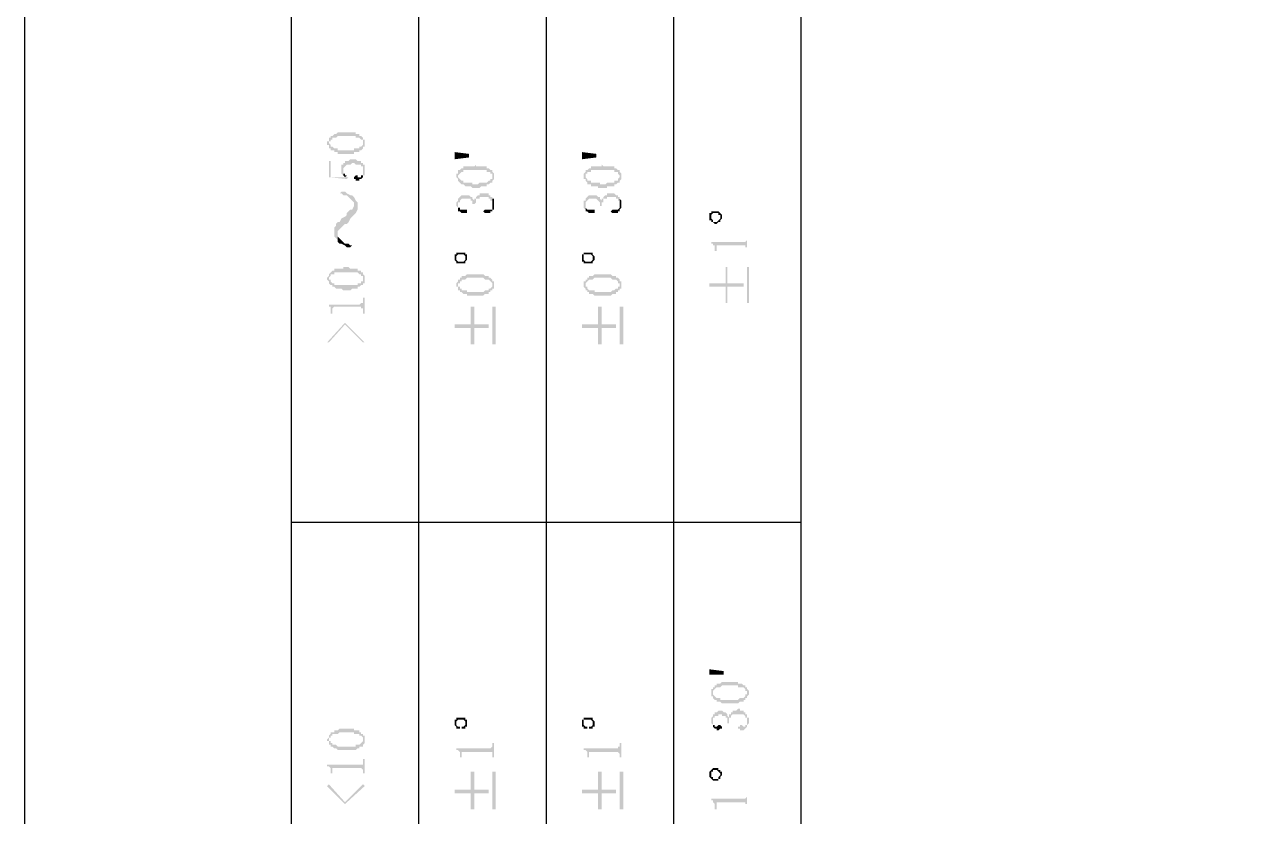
# Model space of a CAD drawing. Header units: millimetres. Extents: x 1399 to 2555, y 1196 to 1555.
# Drawn here: x 2134.8 to 2165.48, y 1494.32 to 1514.22 of the extents above; entities that cross this region are included whole.
import ezdxf

# ---------------------------------------------------------------- set-up
doc = ezdxf.new("R2010")
doc.units = ezdxf.units.MM

msp = doc.modelspace()

# ---------------------------------------------------------------- hatches: boundary and pattern name
at = {"transparency": 33554559}
for points in [[(2142.40922, 1511.24104), (2142.40922, 1511.19591), (2142.45435, 1511.19591), (2142.45435, 1511.15077), (2142.45435, 1511.10564), (2142.45435, 1511.24104), (2142.45435, 1511.28617), (2142.49948, 1511.28617), (2142.49948, 1511.3313), (2142.54461, 1511.3313), (2142.54461, 1511.37643), (2142.63488, 1511.37643), (2142.68001, 1511.42157), (2143.13133, 1511.42157), (2143.13133, 1511.37643), (2143.2216, 1511.37643), (2143.26673, 1511.3313), (2143.31186, 1511.3313), (2143.31186, 1511.28617), (2143.31186, 1511.24104), (2143.31186, 1511.37643), (2143.31186, 1511.37643), (2143.26673, 1511.42157), (2143.2216, 1511.42157), (2143.2216, 1511.4667), (2143.13133, 1511.4667), (2143.13133, 1511.51183), (2142.68001, 1511.51183), (2142.63488, 1511.4667), (2142.58975, 1511.4667), (2142.54461, 1511.42157), (2142.49948, 1511.42157), (2142.49948, 1511.37643), (2142.45435, 1511.37643), (2142.45435, 1511.3313), (2142.45435, 1511.28617), (2142.40922, 1511.28617)], [(2142.45435, 1511.10564), (2142.49948, 1511.10564), (2142.49948, 1511.06051), (2142.58975, 1511.06051), (2142.58975, 1511.01538), (2142.68001, 1511.01538), (2142.68001, 1510.97024), (2143.0862, 1510.97024), (2143.0862, 1511.01538), (2143.2216, 1511.01538), (2143.2216, 1511.06051), (2143.26673, 1511.06051), (2143.31186, 1511.10564), (2143.31186, 1511.15077), (2143.35699, 1511.15077), (2143.35699, 1511.19591), (2143.35699, 1511.24104), (2143.35699, 1511.28617), (2143.35699, 1511.3313), (2143.31186, 1511.3313), (2143.31186, 1511.37643), (2143.31186, 1511.24104), (2143.31186, 1511.19591), (2143.31186, 1511.19591), (2143.26673, 1511.15077), (2143.2216, 1511.15077), (2143.2216, 1511.10564), (2143.0862, 1511.10564), (2143.0862, 1511.06051), (2142.68001, 1511.06051), (2142.68001, 1511.10564), (2142.58975, 1511.10564), (2142.54461, 1511.15077), (2142.49948, 1511.15077), (2142.49948, 1511.19591), (2142.49948, 1511.19591), (2142.45435, 1511.24104), (2142.45435, 1511.24104)], [(2145.6136, 1511.01538), (2145.97466, 1510.97024), (2145.97466, 1510.87998), (2145.6136, 1510.83485)], [(2148.81799, 1511.01538), (2149.17904, 1510.97024), (2149.17904, 1510.87998), (2148.81799, 1510.83485)], [(2142.45435, 1510.78972), (2142.45435, 1510.38353), (2142.90567, 1510.33839), (2142.9508, 1510.38353), (2142.90567, 1510.38353), (2142.90567, 1510.42866), (2142.86054, 1510.38353), (2142.49948, 1510.38353), (2142.49948, 1510.78972)], [(2142.77027, 1510.60919), (2142.77027, 1510.51892), (2142.77027, 1510.47379), (2142.77027, 1510.47379), (2142.81541, 1510.42866), (2142.81541, 1510.56406), (2142.81541, 1510.60919), (2142.81541, 1510.60919), (2142.86054, 1510.65432), (2142.86054, 1510.65432), (2142.90567, 1510.69945), (2142.99594, 1510.69945), (2143.04107, 1510.74458), (2143.0862, 1510.74458), (2143.13133, 1510.69945), (2143.26673, 1510.69945), (2143.26673, 1510.65432), (2143.31186, 1510.65432), (2143.31186, 1510.60919), (2143.31186, 1510.56406), (2143.31186, 1510.42866), (2143.35699, 1510.42866), (2143.35699, 1510.47379), (2143.35699, 1510.56406), (2143.35699, 1510.60919), (2143.35699, 1510.69945), (2143.31186, 1510.69945), (2143.31186, 1510.74458), (2143.26673, 1510.74458), (2143.26673, 1510.78972), (2143.17646, 1510.78972), (2143.13133, 1510.83485), (2142.99594, 1510.83485), (2142.9508, 1510.78972), (2142.86054, 1510.78972), (2142.86054, 1510.74458), (2142.81541, 1510.74458), (2142.81541, 1510.69945), (2142.77027, 1510.69945), (2142.77027, 1510.65432)], [(2145.65873, 1510.38353), (2145.65873, 1510.38353), (2145.70387, 1510.33839), (2145.70387, 1510.29326), (2145.70387, 1510.42866), (2145.70387, 1510.42866), (2145.749, 1510.47379), (2145.749, 1510.47379), (2145.79413, 1510.51892), (2145.83926, 1510.51892), (2145.83926, 1510.56406), (2146.42598, 1510.56406), (2146.42598, 1510.51892), (2146.51625, 1510.51892), (2146.51625, 1510.47379), (2146.56138, 1510.47379), (2146.56138, 1510.42866), (2146.56138, 1510.38353), (2146.56138, 1510.56406), (2146.51625, 1510.56406), (2146.47111, 1510.60919), (2146.42598, 1510.60919), (2146.42598, 1510.65432), (2146.15519, 1510.65432), (2146.15519, 1510.69945), (2146.15519, 1510.69945), (2146.11006, 1510.65432), (2145.83926, 1510.65432), (2145.83926, 1510.60919), (2145.79413, 1510.60919), (2145.749, 1510.56406), (2145.70387, 1510.56406), (2145.70387, 1510.51892), (2145.70387, 1510.47379), (2145.65873, 1510.47379), (2145.65873, 1510.42866)], [(2148.86312, 1510.38353), (2148.86312, 1510.33839), (2148.90825, 1510.33839), (2148.90825, 1510.29326), (2148.90825, 1510.42866), (2148.90825, 1510.47379), (2148.95338, 1510.47379), (2148.95338, 1510.51892), (2149.04365, 1510.51892), (2149.04365, 1510.56406), (2149.63036, 1510.56406), (2149.63036, 1510.51892), (2149.72063, 1510.51892), (2149.72063, 1510.47379), (2149.72063, 1510.47379), (2149.76576, 1510.42866), (2149.76576, 1510.38353), (2149.76576, 1510.56406), (2149.72063, 1510.56406), (2149.6755, 1510.60919), (2149.63036, 1510.60919), (2149.63036, 1510.65432), (2149.35957, 1510.65432), (2149.31444, 1510.69945), (2149.31444, 1510.65432), (2149.04365, 1510.65432), (2149.04365, 1510.60919), (2148.99851, 1510.60919), (2148.95338, 1510.56406), (2148.90825, 1510.56406), (2148.90825, 1510.51892), (2148.90825, 1510.51892), (2148.86312, 1510.47379), (2148.86312, 1510.42866)], [(2142.81541, 1510.42866), (2142.81541, 1510.42866), (2142.86054, 1510.38353), (2142.86054, 1510.38353), (2142.90567, 1510.42866), (2142.86054, 1510.42866), (2142.86054, 1510.47379), (2142.81541, 1510.47379), (2142.81541, 1510.51892), (2142.81541, 1510.56406)], [(2143.0862, 1510.38353), (2143.0862, 1510.33839), (2143.13133, 1510.33839), (2143.13133, 1510.29326), (2143.2216, 1510.29326), (2143.2216, 1510.33839), (2143.26673, 1510.33839), (2143.31186, 1510.38353), (2143.31186, 1510.56406), (2143.31186, 1510.47379), (2143.31186, 1510.42866), (2143.26673, 1510.42866), (2143.26673, 1510.38353), (2143.17646, 1510.38353), (2143.17646, 1510.42866), (2143.13133, 1510.42866)], [(2145.70387, 1510.29326), (2145.749, 1510.24813), (2145.749, 1510.24813), (2145.79413, 1510.203), (2145.83926, 1510.203), (2145.88439, 1510.15787), (2146.01979, 1510.15787), (2146.06492, 1510.11273), (2146.24545, 1510.11273), (2146.29058, 1510.15787), (2146.42598, 1510.15787), (2146.42598, 1510.203), (2146.47111, 1510.203), (2146.51625, 1510.24813), (2146.56138, 1510.24813), (2146.56138, 1510.29326), (2146.56138, 1510.29326), (2146.60651, 1510.33839), (2146.60651, 1510.38353), (2146.60651, 1510.42866), (2146.60651, 1510.47379), (2146.60651, 1510.47379), (2146.56138, 1510.51892), (2146.56138, 1510.38353), (2146.56138, 1510.33839), (2146.51625, 1510.33839), (2146.51625, 1510.29326), (2146.47111, 1510.29326), (2146.42598, 1510.24813), (2146.24545, 1510.24813), (2146.20032, 1510.203), (2146.06492, 1510.203), (2146.06492, 1510.24813), (2145.83926, 1510.24813), (2145.83926, 1510.29326), (2145.79413, 1510.29326), (2145.749, 1510.33839), (2145.749, 1510.33839), (2145.70387, 1510.38353), (2145.70387, 1510.38353)], [(2148.90825, 1510.29326), (2148.95338, 1510.24813), (2148.95338, 1510.203), (2149.04365, 1510.203), (2149.04365, 1510.15787), (2149.22418, 1510.15787), (2149.22418, 1510.11273), (2149.44984, 1510.11273), (2149.44984, 1510.15787), (2149.63036, 1510.15787), (2149.63036, 1510.203), (2149.6755, 1510.203), (2149.72063, 1510.24813), (2149.76576, 1510.24813), (2149.76576, 1510.29326), (2149.76576, 1510.29326), (2149.81089, 1510.33839), (2149.81089, 1510.38353), (2149.81089, 1510.42866), (2149.81089, 1510.47379), (2149.81089, 1510.47379), (2149.76576, 1510.51892), (2149.76576, 1510.38353), (2149.76576, 1510.38353), (2149.72063, 1510.33839), (2149.72063, 1510.29326), (2149.63036, 1510.29326), (2149.63036, 1510.24813), (2149.44984, 1510.24813), (2149.4047, 1510.203), (2149.26931, 1510.203), (2149.26931, 1510.24813), (2149.04365, 1510.24813), (2149.04365, 1510.29326), (2148.95338, 1510.29326), (2148.95338, 1510.33839), (2148.95338, 1510.33839), (2148.90825, 1510.38353), (2148.90825, 1510.38353)], [(2142.72514, 1509.97734), (2142.77027, 1509.97734), (2142.81541, 1509.9322), (2142.90567, 1509.9322), (2142.9508, 1509.88707), (2142.99594, 1509.84194), (2142.99594, 1509.84194), (2143.04107, 1509.79681), (2143.0862, 1509.75168), (2143.0862, 1509.43575), (2143.0862, 1509.43575), (2143.13133, 1509.48088), (2143.17646, 1509.57115), (2143.17646, 1509.75168), (2143.13133, 1509.79681), (2143.0862, 1509.88707), (2143.0862, 1509.88707), (2143.04107, 1509.9322), (2142.99594, 1509.9322), (2142.90567, 1509.97734), (2142.86054, 1510.02247), (2142.77027, 1510.02247)], [(2145.65873, 1509.70654), (2145.65873, 1509.66141), (2145.65873, 1509.66141), (2145.70387, 1509.61628), (2145.70387, 1509.57115), (2145.70387, 1509.70654), (2145.70387, 1509.75168), (2145.749, 1509.75168), (2145.749, 1509.79681), (2145.749, 1509.79681), (2145.79413, 1509.84194), (2146.01979, 1509.84194), (2146.01979, 1509.79681), (2146.06492, 1509.79681), (2146.06492, 1509.75168), (2146.06492, 1509.70654), (2146.11006, 1509.70654), (2146.11006, 1509.66141), (2146.11006, 1509.70654), (2146.15519, 1509.75168), (2146.15519, 1509.79681), (2146.15519, 1509.84194), (2146.24545, 1509.84194), (2146.24545, 1509.88707), (2146.47111, 1509.88707), (2146.47111, 1509.84194), (2146.51625, 1509.84194), (2146.51625, 1509.79681), (2146.56138, 1509.79681), (2146.56138, 1509.75168), (2146.56138, 1509.70654), (2146.56138, 1509.88707), (2146.51625, 1509.88707), (2146.51625, 1509.9322), (2146.47111, 1509.9322), (2146.47111, 1509.97734), (2146.24545, 1509.97734), (2146.24545, 1509.9322), (2146.20032, 1509.9322), (2146.15519, 1509.88707), (2146.15519, 1509.84194), (2146.11006, 1509.84194), (2146.11006, 1509.79681), (2146.11006, 1509.79681), (2146.06492, 1509.84194), (2146.06492, 1509.88707), (2146.01979, 1509.88707), (2145.97466, 1509.9322), (2145.79413, 1509.9322), (2145.749, 1509.88707), (2145.749, 1509.88707), (2145.70387, 1509.84194), (2145.70387, 1509.79681), (2145.70387, 1509.79681), (2145.65873, 1509.75168), (2145.65873, 1509.75168)], [(2148.86312, 1509.70654), (2148.86312, 1509.66141), (2148.86312, 1509.61628), (2148.90825, 1509.57115), (2148.90825, 1509.70654), (2148.90825, 1509.75168), (2148.90825, 1509.75168), (2148.95338, 1509.79681), (2148.95338, 1509.79681), (2148.99851, 1509.84194), (2149.17904, 1509.84194), (2149.22418, 1509.79681), (2149.22418, 1509.79681), (2149.26931, 1509.75168), (2149.26931, 1509.70654), (2149.26931, 1509.66141), (2149.31444, 1509.66141), (2149.31444, 1509.75168), (2149.35957, 1509.75168), (2149.35957, 1509.79681), (2149.35957, 1509.84194), (2149.44984, 1509.84194), (2149.44984, 1509.88707), (2149.6755, 1509.88707), (2149.6755, 1509.84194), (2149.72063, 1509.84194), (2149.72063, 1509.79681), (2149.76576, 1509.79681), (2149.76576, 1509.75168), (2149.76576, 1509.70654), (2149.76576, 1509.88707), (2149.72063, 1509.88707), (2149.72063, 1509.9322), (2149.6755, 1509.9322), (2149.63036, 1509.97734), (2149.44984, 1509.97734), (2149.44984, 1509.9322), (2149.4047, 1509.9322), (2149.35957, 1509.88707), (2149.35957, 1509.84194), (2149.31444, 1509.84194), (2149.31444, 1509.79681), (2149.31444, 1509.79681), (2149.26931, 1509.84194), (2149.26931, 1509.88707), (2149.22418, 1509.88707), (2149.17904, 1509.9322), (2148.99851, 1509.9322), (2148.95338, 1509.88707), (2148.95338, 1509.88707), (2148.90825, 1509.84194), (2148.90825, 1509.79681), (2148.86312, 1509.79681), (2148.86312, 1509.75168), (2148.86312, 1509.75168)], [(2142.58975, 1508.98443), (2142.58975, 1508.89416), (2142.63488, 1508.84903), (2142.68001, 1508.8039), (2142.68001, 1509.02956), (2142.72514, 1509.07469), (2142.77027, 1509.11983), (2142.81541, 1509.16496), (2142.86054, 1509.21009), (2142.90567, 1509.21009), (2142.9508, 1509.25522), (2142.99594, 1509.34549), (2142.99594, 1509.34549), (2143.04107, 1509.39062), (2143.0862, 1509.43575), (2143.0862, 1509.70654), (2143.0862, 1509.66141), (2143.04107, 1509.57115), (2142.99594, 1509.57115), (2142.9508, 1509.52602), (2142.90567, 1509.48088), (2142.90567, 1509.43575), (2142.86054, 1509.39062), (2142.77027, 1509.34549), (2142.77027, 1509.34549), (2142.72514, 1509.25522), (2142.68001, 1509.25522), (2142.63488, 1509.21009), (2142.63488, 1509.16496), (2142.58975, 1509.11983), (2142.58975, 1509.07469)], [(2145.70387, 1509.57115), (2145.70387, 1509.52602), (2145.749, 1509.52602), (2145.79413, 1509.48088), (2145.92953, 1509.48088), (2145.92953, 1509.52602), (2145.92953, 1509.57115), (2145.749, 1509.57115), (2145.749, 1509.61628), (2145.70387, 1509.61628), (2145.70387, 1509.70654)], [(2146.33572, 1509.52602), (2146.33572, 1509.52602), (2146.38085, 1509.48088), (2146.51625, 1509.48088), (2146.51625, 1509.52602), (2146.56138, 1509.52602), (2146.56138, 1509.57115), (2146.60651, 1509.57115), (2146.60651, 1509.66141), (2146.60651, 1509.70654), (2146.60651, 1509.75168), (2146.60651, 1509.84194), (2146.56138, 1509.84194), (2146.56138, 1509.66141), (2146.56138, 1509.61628), (2146.56138, 1509.57115), (2146.38085, 1509.57115)], [(2148.90825, 1509.57115), (2148.90825, 1509.52602), (2148.95338, 1509.52602), (2148.99851, 1509.48088), (2149.13391, 1509.48088), (2149.13391, 1509.52602), (2149.13391, 1509.57115), (2148.95338, 1509.57115), (2148.90825, 1509.61628), (2148.90825, 1509.70654)], [(2149.5401, 1509.52602), (2149.5401, 1509.52602), (2149.58523, 1509.48088), (2149.72063, 1509.48088), (2149.72063, 1509.52602), (2149.76576, 1509.52602), (2149.76576, 1509.57115), (2149.76576, 1509.57115), (2149.81089, 1509.61628), (2149.81089, 1509.66141), (2149.81089, 1509.70654), (2149.81089, 1509.75168), (2149.81089, 1509.79681), (2149.76576, 1509.84194), (2149.76576, 1509.66141), (2149.76576, 1509.61628), (2149.76576, 1509.61628), (2149.72063, 1509.57115), (2149.58523, 1509.57115)], [(2152.02237, 1509.39062), (2152.02237, 1509.34549), (2152.02237, 1509.30035), (2152.0675, 1509.30035), (2152.0675, 1509.39062), (2152.0675, 1509.43575), (2152.0675, 1509.43575), (2152.11263, 1509.48088), (2152.24803, 1509.48088), (2152.24803, 1509.43575), (2152.29316, 1509.43575), (2152.29316, 1509.25522), (2152.29316, 1509.30035), (2152.29316, 1509.30035), (2152.3383, 1509.34549), (2152.3383, 1509.39062), (2152.3383, 1509.43575), (2152.29316, 1509.48088), (2152.29316, 1509.48088), (2152.24803, 1509.52602), (2152.0675, 1509.52602), (2152.0675, 1509.48088), (2152.02237, 1509.48088), (2152.02237, 1509.43575), (2152.02237, 1509.43575)], [(2152.0675, 1509.30035), (2152.0675, 1509.25522), (2152.11263, 1509.25522), (2152.15777, 1509.21009), (2152.2029, 1509.21009), (2152.24803, 1509.25522), (2152.29316, 1509.25522), (2152.29316, 1509.39062), (2152.29316, 1509.34549), (2152.29316, 1509.34549), (2152.24803, 1509.30035), (2152.24803, 1509.30035), (2152.2029, 1509.25522), (2152.11263, 1509.25522), (2152.11263, 1509.30035), (2152.11263, 1509.30035), (2152.0675, 1509.34549), (2152.0675, 1509.39062), (2152.0675, 1509.39062)], [(2142.68001, 1508.8039), (2142.68001, 1508.75877), (2142.72514, 1508.71364), (2142.77027, 1508.71364), (2142.86054, 1508.6685), (2142.90567, 1508.62337), (2142.99594, 1508.62337), (2143.04107, 1508.6685), (2142.99594, 1508.6685), (2142.9508, 1508.71364), (2142.86054, 1508.71364), (2142.81541, 1508.75877), (2142.77027, 1508.8039), (2142.77027, 1508.8039), (2142.72514, 1508.84903), (2142.68001, 1508.89416), (2142.68001, 1508.9393)], [(2152.0675, 1508.75877), (2152.0675, 1508.71364), (2152.11263, 1508.71364), (2152.11263, 1508.6685), (2152.15777, 1508.6685), (2152.15777, 1508.57824), (2152.15777, 1508.53311), (2152.2029, 1508.53311), (2152.2029, 1508.62337), (2152.2029, 1508.6685), (2152.92501, 1508.6685), (2152.92501, 1508.62337), (2152.97015, 1508.62337), (2152.97015, 1508.57824), (2152.97015, 1508.53311), (2152.97015, 1508.89416), (2152.97015, 1508.84903), (2152.97015, 1508.8039), (2152.92501, 1508.75877), (2152.87988, 1508.75877)], [(2145.6136, 1508.35258), (2145.6136, 1508.30745), (2145.6136, 1508.30745), (2145.65873, 1508.26231), (2145.65873, 1508.39771), (2145.65873, 1508.39771), (2145.70387, 1508.44284), (2145.83926, 1508.44284), (2145.88439, 1508.39771), (2145.88439, 1508.26231), (2145.88439, 1508.26231), (2145.92953, 1508.30745), (2145.92953, 1508.35258), (2145.92953, 1508.39771), (2145.92953, 1508.44284), (2145.88439, 1508.44284), (2145.88439, 1508.48798), (2145.65873, 1508.48798), (2145.65873, 1508.44284), (2145.6136, 1508.44284), (2145.6136, 1508.39771), (2145.6136, 1508.39771)], [(2148.81799, 1508.35258), (2148.81799, 1508.30745), (2148.81799, 1508.26231), (2148.86312, 1508.26231), (2148.86312, 1508.39771), (2148.86312, 1508.44284), (2149.04365, 1508.44284), (2149.08878, 1508.39771), (2149.08878, 1508.26231), (2149.08878, 1508.26231), (2149.13391, 1508.30745), (2149.13391, 1508.35258), (2149.13391, 1508.39771), (2149.13391, 1508.39771), (2149.08878, 1508.44284), (2149.08878, 1508.48798), (2148.86312, 1508.48798), (2148.86312, 1508.44284), (2148.81799, 1508.44284), (2148.81799, 1508.39771), (2148.81799, 1508.39771)], [(2145.65873, 1508.26231), (2145.65873, 1508.21718), (2145.88439, 1508.21718), (2145.88439, 1508.35258), (2145.88439, 1508.30745), (2145.88439, 1508.30745), (2145.83926, 1508.26231), (2145.70387, 1508.26231), (2145.65873, 1508.30745), (2145.65873, 1508.35258), (2145.65873, 1508.35258)], [(2148.86312, 1508.26231), (2148.86312, 1508.21718), (2149.08878, 1508.21718), (2149.08878, 1508.35258), (2149.08878, 1508.30745), (2149.08878, 1508.30745), (2149.04365, 1508.26231), (2148.90825, 1508.26231), (2148.86312, 1508.30745), (2148.86312, 1508.35258), (2148.86312, 1508.35258)], [(2142.40922, 1507.85613), (2142.40922, 1507.81099), (2142.40922, 1507.81099), (2142.45435, 1507.76586), (2142.45435, 1507.72073), (2142.45435, 1507.85613), (2142.45435, 1507.85613), (2142.49948, 1507.90126), (2142.49948, 1507.94639), (2142.58975, 1507.94639), (2142.58975, 1507.99152), (2143.17646, 1507.99152), (2143.2216, 1507.94639), (2143.26673, 1507.94639), (2143.26673, 1507.90126), (2143.31186, 1507.90126), (2143.31186, 1507.85613), (2143.31186, 1507.99152), (2143.26673, 1507.99152), (2143.26673, 1508.03665), (2143.17646, 1508.03665), (2143.17646, 1508.08179), (2142.99594, 1508.08179), (2142.9508, 1508.12692), (2142.81541, 1508.12692), (2142.81541, 1508.08179), (2142.58975, 1508.08179), (2142.58975, 1508.03665), (2142.54461, 1508.03665), (2142.49948, 1507.99152), (2142.49948, 1507.99152), (2142.45435, 1507.94639), (2142.45435, 1507.90126), (2142.45435, 1507.90126)], [(2142.45435, 1507.72073), (2142.49948, 1507.6756), (2142.54461, 1507.6756), (2142.54461, 1507.63046), (2142.58975, 1507.63046), (2142.63488, 1507.58533), (2142.77027, 1507.58533), (2142.81541, 1507.5402), (2142.99594, 1507.5402), (2143.04107, 1507.58533), (2143.17646, 1507.58533), (2143.17646, 1507.63046), (2143.2216, 1507.63046), (2143.26673, 1507.6756), (2143.31186, 1507.6756), (2143.31186, 1507.72073), (2143.35699, 1507.72073), (2143.35699, 1507.76586), (2143.35699, 1507.85613), (2143.35699, 1507.90126), (2143.35699, 1507.90126), (2143.31186, 1507.94639), (2143.31186, 1507.81099), (2143.31186, 1507.76586), (2143.26673, 1507.76586), (2143.26673, 1507.72073), (2143.17646, 1507.72073), (2143.17646, 1507.6756), (2142.58975, 1507.6756), (2142.58975, 1507.72073), (2142.54461, 1507.72073), (2142.49948, 1507.76586), (2142.49948, 1507.81099), (2142.45435, 1507.81099), (2142.45435, 1507.85613)], [(2145.65873, 1507.6756), (2145.65873, 1507.63046), (2145.70387, 1507.63046), (2145.70387, 1507.58533), (2145.70387, 1507.5402), (2145.70387, 1507.6756), (2145.70387, 1507.72073), (2145.749, 1507.72073), (2145.749, 1507.76586), (2145.79413, 1507.76586), (2145.79413, 1507.81099), (2145.88439, 1507.81099), (2145.92953, 1507.85613), (2146.33572, 1507.85613), (2146.38085, 1507.81099), (2146.47111, 1507.81099), (2146.51625, 1507.76586), (2146.51625, 1507.76586), (2146.56138, 1507.72073), (2146.56138, 1507.6756), (2146.56138, 1507.81099), (2146.56138, 1507.81099), (2146.51625, 1507.85613), (2146.47111, 1507.85613), (2146.47111, 1507.90126), (2146.38085, 1507.90126), (2146.33572, 1507.94639), (2145.92953, 1507.94639), (2145.88439, 1507.90126), (2145.79413, 1507.90126), (2145.79413, 1507.85613), (2145.749, 1507.85613), (2145.749, 1507.81099), (2145.70387, 1507.81099), (2145.70387, 1507.76586), (2145.70387, 1507.76586), (2145.65873, 1507.72073), (2145.65873, 1507.72073)], [(2148.86312, 1507.6756), (2148.86312, 1507.63046), (2148.86312, 1507.63046), (2148.90825, 1507.58533), (2148.90825, 1507.5402), (2148.90825, 1507.6756), (2148.90825, 1507.72073), (2148.90825, 1507.72073), (2148.95338, 1507.76586), (2148.95338, 1507.76586), (2148.99851, 1507.81099), (2149.08878, 1507.81099), (2149.13391, 1507.85613), (2149.5401, 1507.85613), (2149.58523, 1507.81099), (2149.6755, 1507.81099), (2149.72063, 1507.76586), (2149.72063, 1507.72073), (2149.76576, 1507.72073), (2149.76576, 1507.6756), (2149.76576, 1507.81099), (2149.76576, 1507.81099), (2149.72063, 1507.85613), (2149.6755, 1507.85613), (2149.6755, 1507.90126), (2149.58523, 1507.90126), (2149.5401, 1507.94639), (2149.13391, 1507.94639), (2149.08878, 1507.90126), (2148.99851, 1507.90126), (2148.99851, 1507.85613), (2148.95338, 1507.85613), (2148.95338, 1507.81099), (2148.90825, 1507.81099), (2148.90825, 1507.76586), (2148.86312, 1507.76586), (2148.86312, 1507.72073), (2148.86312, 1507.72073)], [(2152.02237, 1507.72073), (2152.02237, 1507.63046), (2152.42856, 1507.63046), (2152.42856, 1507.22427), (2152.47369, 1507.22427), (2152.47369, 1507.63046), (2152.87988, 1507.63046), (2152.87988, 1507.72073), (2152.47369, 1507.72073), (2152.47369, 1508.12692), (2152.42856, 1508.12692), (2152.42856, 1507.72073)], [(2153.01528, 1507.22427), (2153.01528, 1508.12692), (2152.97015, 1508.12692), (2152.97015, 1507.22427)], [(2145.70387, 1507.5402), (2145.749, 1507.5402), (2145.749, 1507.49507), (2145.79413, 1507.49507), (2145.83926, 1507.44994), (2145.92953, 1507.44994), (2145.92953, 1507.4048), (2146.33572, 1507.4048), (2146.38085, 1507.44994), (2146.47111, 1507.44994), (2146.47111, 1507.49507), (2146.51625, 1507.49507), (2146.51625, 1507.5402), (2146.56138, 1507.5402), (2146.56138, 1507.58533), (2146.60651, 1507.58533), (2146.60651, 1507.63046), (2146.60651, 1507.6756), (2146.60651, 1507.72073), (2146.60651, 1507.76586), (2146.56138, 1507.76586), (2146.56138, 1507.81099), (2146.56138, 1507.6756), (2146.56138, 1507.63046), (2146.56138, 1507.63046), (2146.51625, 1507.58533), (2146.47111, 1507.58533), (2146.47111, 1507.5402), (2146.38085, 1507.5402), (2146.33572, 1507.49507), (2145.92953, 1507.49507), (2145.92953, 1507.5402), (2145.79413, 1507.5402), (2145.79413, 1507.58533), (2145.749, 1507.58533), (2145.749, 1507.63046), (2145.70387, 1507.63046), (2145.70387, 1507.6756), (2145.70387, 1507.6756)], [(2148.90825, 1507.5402), (2148.95338, 1507.5402), (2148.95338, 1507.49507), (2148.99851, 1507.49507), (2148.99851, 1507.44994), (2149.08878, 1507.44994), (2149.13391, 1507.4048), (2149.5401, 1507.4048), (2149.58523, 1507.44994), (2149.6755, 1507.44994), (2149.6755, 1507.49507), (2149.72063, 1507.49507), (2149.72063, 1507.5402), (2149.76576, 1507.5402), (2149.76576, 1507.58533), (2149.81089, 1507.58533), (2149.81089, 1507.63046), (2149.81089, 1507.6756), (2149.81089, 1507.72073), (2149.81089, 1507.76586), (2149.76576, 1507.76586), (2149.76576, 1507.81099), (2149.76576, 1507.6756), (2149.76576, 1507.63046), (2149.72063, 1507.63046), (2149.72063, 1507.58533), (2149.6755, 1507.58533), (2149.63036, 1507.5402), (2149.58523, 1507.5402), (2149.5401, 1507.49507), (2149.13391, 1507.49507), (2149.13391, 1507.5402), (2148.99851, 1507.5402), (2148.95338, 1507.58533), (2148.95338, 1507.63046), (2148.90825, 1507.63046), (2148.90825, 1507.6756), (2148.90825, 1507.6756)], [(2142.40922, 1507.17914), (2142.45435, 1507.17914), (2142.45435, 1507.13401), (2142.49948, 1507.13401), (2142.49948, 1507.08888), (2142.49948, 1506.95348), (2142.54461, 1506.95348), (2142.54461, 1507.08888), (2142.54461, 1507.08888), (2142.58975, 1507.13401), (2143.26673, 1507.13401), (2143.26673, 1507.08888), (2143.31186, 1507.08888), (2143.31186, 1506.95348), (2143.35699, 1506.95348), (2143.35699, 1507.35967), (2143.31186, 1507.35967), (2143.31186, 1507.26941), (2143.31186, 1507.22427), (2143.26673, 1507.22427), (2143.2216, 1507.17914)], [(2145.6136, 1506.68269), (2145.6136, 1506.59242), (2146.01979, 1506.59242), (2146.01979, 1506.18623), (2146.11006, 1506.18623), (2146.11006, 1506.59242), (2146.47111, 1506.59242), (2146.47111, 1506.68269), (2146.11006, 1506.68269), (2146.11006, 1507.13401), (2146.01979, 1507.13401), (2146.01979, 1506.68269)], [(2146.65164, 1506.18623), (2146.65164, 1507.13401), (2146.56138, 1507.13401), (2146.56138, 1506.18623)], [(2148.81799, 1506.68269), (2148.81799, 1506.59242), (2149.22418, 1506.59242), (2149.22418, 1506.18623), (2149.31444, 1506.18623), (2149.31444, 1506.59242), (2149.6755, 1506.59242), (2149.6755, 1506.68269), (2149.31444, 1506.68269), (2149.31444, 1507.13401), (2149.22418, 1507.13401), (2149.22418, 1506.68269)], [(2149.85603, 1506.18623), (2149.85603, 1507.13401), (2149.76576, 1507.13401), (2149.76576, 1506.18623)], [(2142.40922, 1506.23137), (2142.45435, 1506.23137), (2142.86054, 1506.68269), (2143.31186, 1506.23137), (2143.35699, 1506.23137), (2142.86054, 1506.72782)], [(2152.02237, 1498.01731), (2152.38343, 1497.97218), (2152.38343, 1497.88191), (2152.02237, 1497.88191)], [(2152.0675, 1497.43059), (2152.0675, 1497.38546), (2152.0675, 1497.34033), (2152.11263, 1497.34033), (2152.11263, 1497.2952), (2152.11263, 1497.43059), (2152.11263, 1497.47573), (2152.11263, 1497.47573), (2152.15777, 1497.52086), (2152.15777, 1497.52086), (2152.2029, 1497.56599), (2152.29316, 1497.56599), (2152.3383, 1497.61112), (2152.74448, 1497.61112), (2152.74448, 1497.56599), (2152.87988, 1497.56599), (2152.92501, 1497.52086), (2152.92501, 1497.47573), (2152.97015, 1497.47573), (2152.97015, 1497.43059), (2152.97015, 1497.56599), (2152.92501, 1497.56599), (2152.92501, 1497.61112), (2152.87988, 1497.61112), (2152.83475, 1497.65625), (2152.74448, 1497.65625), (2152.74448, 1497.70139), (2152.3383, 1497.70139), (2152.29316, 1497.65625), (2152.2029, 1497.65625), (2152.2029, 1497.61112), (2152.15777, 1497.61112), (2152.15777, 1497.56599), (2152.11263, 1497.56599), (2152.11263, 1497.52086), (2152.0675, 1497.52086), (2152.0675, 1497.47573), (2152.0675, 1497.47573)], [(2152.11263, 1497.2952), (2152.11263, 1497.2952), (2152.15777, 1497.25006), (2152.2029, 1497.25006), (2152.2029, 1497.20493), (2152.29316, 1497.20493), (2152.3383, 1497.1598), (2152.74448, 1497.1598), (2152.78962, 1497.20493), (2152.87988, 1497.20493), (2152.87988, 1497.25006), (2152.92501, 1497.25006), (2152.92501, 1497.2952), (2152.97015, 1497.2952), (2152.97015, 1497.34033), (2152.97015, 1497.34033), (2153.01528, 1497.38546), (2153.01528, 1497.43059), (2153.01528, 1497.47573), (2153.01528, 1497.47573), (2152.97015, 1497.52086), (2152.97015, 1497.56599), (2152.97015, 1497.43059), (2152.97015, 1497.38546), (2152.92501, 1497.38546), (2152.92501, 1497.34033), (2152.92501, 1497.34033), (2152.87988, 1497.2952), (2152.78962, 1497.2952), (2152.74448, 1497.25006), (2152.29316, 1497.25006), (2152.29316, 1497.2952), (2152.2029, 1497.2952), (2152.15777, 1497.34033), (2152.15777, 1497.34033), (2152.11263, 1497.38546), (2152.11263, 1497.43059), (2152.11263, 1497.43059)], [(2145.6136, 1496.66335), (2145.6136, 1496.61821), (2145.6136, 1496.61821), (2145.65873, 1496.57308), (2145.65873, 1496.70848), (2145.65873, 1496.70848), (2145.70387, 1496.75361), (2145.83926, 1496.75361), (2145.88439, 1496.70848), (2145.88439, 1496.57308), (2145.92953, 1496.57308), (2145.92953, 1496.66335), (2145.92953, 1496.70848), (2145.92953, 1496.75361), (2145.88439, 1496.75361), (2145.88439, 1496.79874), (2145.65873, 1496.79874), (2145.65873, 1496.75361), (2145.6136, 1496.75361), (2145.6136, 1496.70848), (2145.6136, 1496.70848)], [(2148.81799, 1496.66335), (2148.81799, 1496.61821), (2148.81799, 1496.57308), (2148.86312, 1496.57308), (2148.86312, 1496.70848), (2148.86312, 1496.75361), (2149.04365, 1496.75361), (2149.08878, 1496.70848), (2149.08878, 1496.57308), (2149.13391, 1496.57308), (2149.13391, 1496.66335), (2149.13391, 1496.70848), (2149.13391, 1496.70848), (2149.08878, 1496.75361), (2149.08878, 1496.79874), (2148.86312, 1496.79874), (2148.86312, 1496.75361), (2148.81799, 1496.75361), (2148.81799, 1496.70848), (2148.81799, 1496.70848)], [(2152.0675, 1496.75361), (2152.0675, 1496.70848), (2152.0675, 1496.66335), (2152.0675, 1496.66335), (2152.11263, 1496.61821), (2152.11263, 1496.70848), (2152.11263, 1496.75361), (2152.11263, 1496.79874), (2152.15777, 1496.79874), (2152.15777, 1496.84387), (2152.24803, 1496.84387), (2152.24803, 1496.88901), (2152.3383, 1496.88901), (2152.3383, 1496.84387), (2152.42856, 1496.84387), (2152.42856, 1496.79874), (2152.47369, 1496.79874), (2152.47369, 1496.70848), (2152.47369, 1496.66335), (2152.51882, 1496.66335), (2152.51882, 1496.70848), (2152.51882, 1496.79874), (2152.56396, 1496.79874), (2152.56396, 1496.84387), (2152.56396, 1496.84387), (2152.60909, 1496.88901), (2152.87988, 1496.88901), (2152.92501, 1496.84387), (2152.92501, 1496.79874), (2152.97015, 1496.79874), (2152.97015, 1496.75361), (2152.97015, 1496.70848), (2152.97015, 1496.88901), (2152.92501, 1496.88901), (2152.92501, 1496.93414), (2152.87988, 1496.93414), (2152.87988, 1496.97927), (2152.78962, 1496.97927), (2152.78962, 1497.0244), (2152.74448, 1497.0244), (2152.69935, 1496.97927), (2152.60909, 1496.97927), (2152.60909, 1496.93414), (2152.56396, 1496.93414), (2152.56396, 1496.88901), (2152.51882, 1496.88901), (2152.51882, 1496.84387), (2152.51882, 1496.79874), (2152.47369, 1496.84387), (2152.47369, 1496.88901), (2152.47369, 1496.88901), (2152.42856, 1496.93414), (2152.38343, 1496.93414), (2152.3383, 1496.97927), (2152.24803, 1496.97927), (2152.2029, 1496.93414), (2152.15777, 1496.93414), (2152.15777, 1496.88901), (2152.11263, 1496.88901), (2152.11263, 1496.84387), (2152.11263, 1496.84387), (2152.0675, 1496.79874)], [(2152.74448, 1496.52795), (2152.78962, 1496.52795), (2152.78962, 1496.48282), (2152.87988, 1496.48282), (2152.92501, 1496.52795), (2152.92501, 1496.52795), (2152.97015, 1496.57308), (2152.97015, 1496.61821), (2152.97015, 1496.61821), (2153.01528, 1496.66335), (2153.01528, 1496.70848), (2153.01528, 1496.75361), (2153.01528, 1496.79874), (2152.97015, 1496.79874), (2152.97015, 1496.88901), (2152.97015, 1496.70848), (2152.97015, 1496.66335), (2152.97015, 1496.61821), (2152.92501, 1496.61821), (2152.92501, 1496.57308), (2152.87988, 1496.57308), (2152.83475, 1496.61821), (2152.78962, 1496.61821), (2152.78962, 1496.57308), (2152.74448, 1496.57308)], [(2142.40922, 1496.25716), (2142.40922, 1496.21202), (2142.45435, 1496.21202), (2142.45435, 1496.16689), (2142.45435, 1496.12176), (2142.45435, 1496.25716), (2142.45435, 1496.30229), (2142.49948, 1496.30229), (2142.49948, 1496.34742), (2142.54461, 1496.34742), (2142.54461, 1496.39255), (2142.68001, 1496.39255), (2142.72514, 1496.43769), (2143.0862, 1496.43769), (2143.0862, 1496.39255), (2143.2216, 1496.39255), (2143.2216, 1496.34742), (2143.26673, 1496.34742), (2143.31186, 1496.30229), (2143.31186, 1496.25716), (2143.31186, 1496.39255), (2143.26673, 1496.39255), (2143.26673, 1496.43769), (2143.2216, 1496.43769), (2143.2216, 1496.48282), (2143.0862, 1496.48282), (2143.0862, 1496.52795), (2142.72514, 1496.52795), (2142.68001, 1496.48282), (2142.58975, 1496.48282), (2142.58975, 1496.43769), (2142.49948, 1496.43769), (2142.49948, 1496.39255), (2142.49948, 1496.39255), (2142.45435, 1496.34742), (2142.45435, 1496.30229), (2142.45435, 1496.30229)], [(2145.65873, 1496.57308), (2145.65873, 1496.52795), (2145.88439, 1496.52795), (2145.88439, 1496.66335), (2145.88439, 1496.61821), (2145.88439, 1496.61821), (2145.83926, 1496.57308), (2145.79413, 1496.57308), (2145.79413, 1496.52795), (2145.749, 1496.52795), (2145.749, 1496.57308), (2145.70387, 1496.57308), (2145.65873, 1496.61821), (2145.65873, 1496.66335), (2145.65873, 1496.66335)], [(2148.86312, 1496.57308), (2148.86312, 1496.52795), (2149.08878, 1496.52795), (2149.08878, 1496.66335), (2149.08878, 1496.61821), (2149.08878, 1496.61821), (2149.04365, 1496.57308), (2148.99851, 1496.57308), (2148.99851, 1496.52795), (2148.95338, 1496.52795), (2148.95338, 1496.57308), (2148.90825, 1496.57308), (2148.86312, 1496.61821), (2148.86312, 1496.66335), (2148.86312, 1496.66335)], [(2152.11263, 1496.61821), (2152.11263, 1496.57308), (2152.11263, 1496.57308), (2152.15777, 1496.52795), (2152.2029, 1496.52795), (2152.2029, 1496.48282), (2152.24803, 1496.48282), (2152.29316, 1496.52795), (2152.3383, 1496.52795), (2152.3383, 1496.57308), (2152.3383, 1496.57308), (2152.29316, 1496.61821), (2152.24803, 1496.61821), (2152.2029, 1496.57308), (2152.15777, 1496.57308), (2152.15777, 1496.61821), (2152.11263, 1496.61821), (2152.11263, 1496.66335), (2152.11263, 1496.70848)], [(2142.45435, 1496.12176), (2142.49948, 1496.12176), (2142.49948, 1496.07663), (2142.54461, 1496.07663), (2142.58975, 1496.0315), (2142.63488, 1496.0315), (2142.68001, 1495.98636), (2143.13133, 1495.98636), (2143.17646, 1496.0315), (2143.2216, 1496.0315), (2143.2216, 1496.07663), (2143.31186, 1496.07663), (2143.31186, 1496.12176), (2143.31186, 1496.12176), (2143.35699, 1496.16689), (2143.35699, 1496.21202), (2143.35699, 1496.25716), (2143.35699, 1496.30229), (2143.35699, 1496.34742), (2143.31186, 1496.34742), (2143.31186, 1496.39255), (2143.31186, 1496.21202), (2143.31186, 1496.21202), (2143.26673, 1496.16689), (2143.26673, 1496.16689), (2143.2216, 1496.12176), (2143.13133, 1496.12176), (2143.13133, 1496.07663), (2142.68001, 1496.07663), (2142.63488, 1496.12176), (2142.54461, 1496.12176), (2142.54461, 1496.16689), (2142.49948, 1496.16689), (2142.49948, 1496.21202), (2142.45435, 1496.21202), (2142.45435, 1496.25716)], [(2145.65873, 1496.0315), (2145.65873, 1495.98636), (2145.70387, 1495.98636), (2145.749, 1495.94123), (2145.749, 1495.8961), (2145.749, 1495.80583), (2145.79413, 1495.80583), (2145.79413, 1495.8961), (2145.79413, 1495.94123), (2146.56138, 1495.94123), (2146.56138, 1495.8961), (2146.56138, 1495.80583), (2146.60651, 1495.80583), (2146.60651, 1496.16689), (2146.56138, 1496.16689), (2146.56138, 1496.12176), (2146.56138, 1496.07663), (2146.56138, 1496.07663), (2146.51625, 1496.0315), (2146.47111, 1496.0315)], [(2148.86312, 1496.0315), (2148.86312, 1495.98636), (2148.90825, 1495.98636), (2148.95338, 1495.94123), (2148.95338, 1495.8961), (2148.95338, 1495.80583), (2148.99851, 1495.80583), (2148.99851, 1495.8961), (2148.99851, 1495.94123), (2149.72063, 1495.94123), (2149.76576, 1495.8961), (2149.76576, 1495.80583), (2149.81089, 1495.80583), (2149.81089, 1496.16689), (2149.76576, 1496.16689), (2149.76576, 1496.12176), (2149.76576, 1496.07663), (2149.72063, 1496.07663), (2149.72063, 1496.0315), (2149.6755, 1496.0315)], [(2142.40922, 1495.62531), (2142.40922, 1495.58017), (2142.45435, 1495.58017), (2142.49948, 1495.53504), (2142.49948, 1495.44478), (2142.49948, 1495.39965), (2142.54461, 1495.39965), (2142.54461, 1495.48991), (2142.54461, 1495.53504), (2143.26673, 1495.53504), (2143.31186, 1495.48991), (2143.31186, 1495.44478), (2143.31186, 1495.39965), (2143.35699, 1495.39965), (2143.35699, 1495.7607), (2143.31186, 1495.7607), (2143.31186, 1495.67044), (2143.31186, 1495.62531), (2143.2216, 1495.62531)], [(2145.6136, 1494.99346), (2145.6136, 1494.90319), (2146.01979, 1494.90319), (2146.01979, 1494.497), (2146.11006, 1494.497), (2146.11006, 1494.90319), (2146.47111, 1494.90319), (2146.47111, 1494.99346), (2146.11006, 1494.99346), (2146.11006, 1495.44478), (2146.01979, 1495.44478), (2146.01979, 1494.99346)], [(2146.65164, 1494.497), (2146.65164, 1495.44478), (2146.56138, 1495.44478), (2146.56138, 1494.497)], [(2148.81799, 1494.99346), (2148.81799, 1494.90319), (2149.22418, 1494.90319), (2149.22418, 1494.497), (2149.31444, 1494.497), (2149.31444, 1494.90319), (2149.6755, 1494.90319), (2149.6755, 1494.99346), (2149.31444, 1494.99346), (2149.31444, 1495.44478), (2149.22418, 1495.44478), (2149.22418, 1494.99346)], [(2149.85603, 1494.497), (2149.85603, 1495.44478), (2149.76576, 1495.44478), (2149.76576, 1494.497)], [(2152.02237, 1495.39965), (2152.02237, 1495.35451), (2152.02237, 1495.30938), (2152.02237, 1495.30938), (2152.0675, 1495.26425), (2152.0675, 1495.44478), (2152.11263, 1495.44478), (2152.11263, 1495.48991), (2152.2029, 1495.48991), (2152.24803, 1495.44478), (2152.24803, 1495.44478), (2152.29316, 1495.39965), (2152.29316, 1495.26425), (2152.29316, 1495.30938), (2152.29316, 1495.30938), (2152.3383, 1495.35451), (2152.3383, 1495.39965), (2152.3383, 1495.44478), (2152.29316, 1495.44478), (2152.29316, 1495.48991), (2152.24803, 1495.48991), (2152.24803, 1495.53504), (2152.11263, 1495.53504), (2152.0675, 1495.48991), (2152.0675, 1495.48991), (2152.02237, 1495.44478)], [(2152.0675, 1495.26425), (2152.0675, 1495.26425), (2152.11263, 1495.21912), (2152.24803, 1495.21912), (2152.24803, 1495.26425), (2152.29316, 1495.26425), (2152.29316, 1495.39965), (2152.29316, 1495.35451), (2152.29316, 1495.35451), (2152.24803, 1495.30938), (2152.24803, 1495.26425), (2152.11263, 1495.26425), (2152.11263, 1495.30938), (2152.0675, 1495.30938), (2152.0675, 1495.35451), (2152.0675, 1495.35451)], [(2142.40922, 1495.08372), (2142.86054, 1494.6324), (2143.35699, 1495.08372), (2143.31186, 1495.12885), (2142.86054, 1494.67753), (2142.45435, 1495.12885)], [(2152.0675, 1494.76779), (2152.0675, 1494.72266), (2152.11263, 1494.72266), (2152.11263, 1494.67753), (2152.11263, 1494.67753), (2152.15777, 1494.6324), (2152.15777, 1494.497), (2152.2029, 1494.497), (2152.2029, 1494.6324), (2152.2029, 1494.67753), (2152.92501, 1494.67753), (2152.92501, 1494.6324), (2152.97015, 1494.6324), (2152.97015, 1494.497), (2152.97015, 1494.90319), (2152.97015, 1494.81293), (2152.97015, 1494.81293), (2152.92501, 1494.76779), (2152.87988, 1494.76779)]]:
    msp.add_hatch(color=256, dxfattribs=at).paths.add_polyline_path(points)

# ---------------------------------------------------------------- linework, layer by layer
msp.add_line((2141.50649, 1548.5531), (2141.50649, 1261.81215))
msp.add_lwpolyline([(2554.80003, 1257.5531), (2554.80003, 1554.5531), (2134.80004, 1554.5531), (2134.80004, 1257.5531)], close=True)
for points in [[(2144.71096, 1548.5531), (2144.71096, 1474.63885)], [(2147.91534, 1548.5531), (2147.91534, 1474.63885)], [(2151.11973, 1548.5531), (2151.11973, 1474.63885)], [(2154.32411, 1548.5531), (2154.32411, 1261.81215)], [(2141.50657, 1501.71815), (2154.32411, 1501.71815)]]:
    msp.add_lwpolyline(points)

doc.saveas('drawing.dxf')
